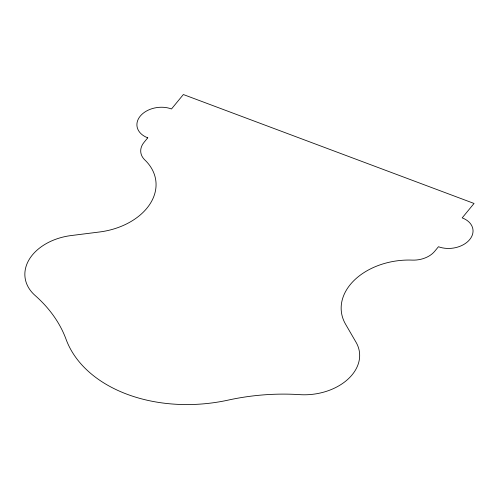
<?xml version="1.0" encoding="UTF-8"?>
<svg xmlns="http://www.w3.org/2000/svg" width="499" height="499" viewBox="0 0 499 499"><rect width="100%" height="100%" fill="white"/><g stroke="black" fill="none" stroke-linecap="round" stroke-linejoin="round"><path stroke-width="0.75" d="M147.76 137.818L144.049 142.334A22.804 16.037 -6.7 0 0 144.797 159.911A62.706 44.105 -6.7 0 1 99.451 231.998L71.176 235.553A51.303 36.084 -6.7 0 0 29.204 259.461A51.303 36.084 -6.7 0 0 35.142 295.514A182.416 128.312 -6.7 0 1 66.08 339.332A136.813 96.232 -6.7 0 0 228.249 400.092A182.416 128.312 -6.7 0 1 299.712 394.64A51.303 36.084 -6.7 0 0 348.19 378.978A51.303 36.084 -6.7 0 0 356.055 342.289L345.57 324.213A62.706 44.105 -6.7 0 1 412.236 260.11A22.804 16.037 -6.7 0 0 434.741 251.247L438.453 246.731A22.804 16.037 -6.7 0 0 469.702 239.564A22.804 16.037 -6.7 0 0 462.186 217.882L474.05 203.455L183.358 94.536L171.494 108.963A22.804 16.037 -6.7 0 0 140.244 116.13A22.804 16.037 -6.7 0 0 147.76 137.818"/></g></svg>
